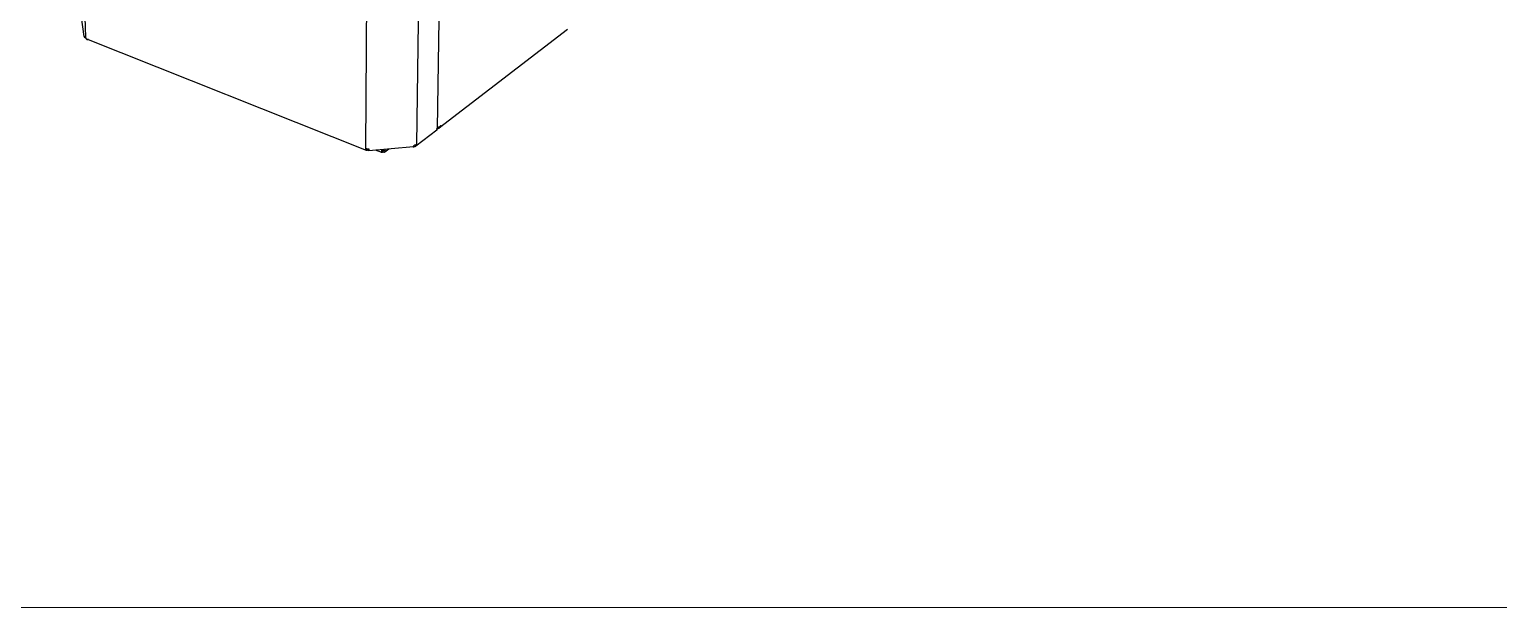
# Model space of a CAD drawing. Header units: millimetres. Extents: x -582 to 3448, y -204 to 2611.
# Drawn here: x 322 to 1445, y -204 to 238 of the extents above; entities that cross this region are included whole.
import ezdxf

# ---------------------------------------------------------------- set-up
doc = ezdxf.new("R2010")
doc.units = ezdxf.units.MM
doc.header["$MEASUREMENT"] = 0
for name, color, linetype, true_color in [('Domyslna', 7, 'Continuous', 0x000000), ('Domyślny', 7, 'Continuous', 0x000000), ('Utwórz2D linie widoczne', 7, 'Continuous', 0x000000)]:
    doc.layers.add(name, color=color, linetype=linetype, true_color=true_color)

msp = doc.modelspace()

# ---------------------------------------------------------------- linework, layer by layer
at = {"layer": 'Domyslna'}
for p, q in [((346.2, 768.2), (364.9, 231.5)), ((579.2, 146.5), (582.5, 712.9)), ((625.2, 715), (617.9, 149.7))]:
    msp.add_line(p, q, dxfattribs=at)
at = {"layer": 'Domyślny', "color": 18, "lineweight": 15, "true_color": 0x000000}
msp.add_line((3444.3, -204.3), (-582.1, -204.3), dxfattribs=at)
at = {"layer": 'Utwórz2D linie widoczne'}
for p, q in [((642.5, 723.7), (633.7, 161.9)), ((363.9, 232.2), (361.4, 248.6)), ((733.2, 237.5), (635.4, 162.3)), ((363.9, 232.3), (363.9, 232.4)), ((363.9, 232.4), (363.9, 232.4)), ((363.9, 232.4), (363.9, 232.4)), ((363.9, 232.4), (364, 232.3)), ((363.9, 232.2), (363.9, 232.3)), ((364, 232.1), (363.9, 232.2)), ((364, 232.3), (364, 232.3)), ((364, 232.3), (364, 232.2)), ((364, 232.2), (364, 232.2)), ((364, 232.2), (364, 232.2)), ((364, 232.2), (364.1, 232.1)), ((364, 232), (364, 232.1)), ((364, 232.1), (364, 232.1)), ((364, 231.9), (364, 232)), ((364.1, 231.8), (364, 231.9)), ((364, 231.9), (364, 231.9)), ((364.1, 232.1), (364.1, 232.1)), ((364.1, 232.1), (364.1, 232)), ((364.1, 232), (364.1, 232)), ((364.1, 232), (364.2, 232)), ((364.1, 231.7), (364.1, 231.8)), ((364.1, 231.6), (364.1, 231.7)), ((364.2, 231.5), (364.1, 231.6)), ((364.1, 231.6), (364.1, 231.6)), ((364.2, 232), (364.2, 231.9)), ((364.2, 231.9), (364.2, 231.9)), ((364.2, 231.9), (364.3, 231.9)), ((364.2, 231.4), (364.2, 231.5)), ((364.2, 231.5), (364.2, 231.5)), ((364.3, 231.3), (364.2, 231.4)), ((364.3, 231.9), (364.3, 231.8)), ((364.3, 231.8), (364.3, 231.8)), ((364.3, 231.8), (364.4, 231.8)), ((364.4, 231.2), (364.3, 231.3)), ((364.3, 231.3), (364.3, 231.3)), ((364.4, 231.8), (364.4, 231.7)), ((364.4, 231.7), (364.4, 231.7)), ((364.4, 231.7), (364.5, 231.7)), ((364.5, 231.1), (364.4, 231.2)), ((364.4, 231.2), (364.4, 231.2)), ((364.5, 231.7), (364.5, 231.7)), ((364.5, 231.7), (364.5, 231.6)), ((364.5, 231.6), (364.6, 231.6)), ((364.6, 231), (364.5, 231.1)), ((364.5, 231.1), (364.5, 231.1)), ((364.6, 231.6), (364.6, 231.6)), ((364.6, 231.6), (364.7, 231.6)), ((364.7, 230.9), (364.6, 231)), ((364.6, 231), (364.6, 231)), ((364.7, 231.6), (364.7, 231.5)), ((364.7, 231.5), (364.8, 231.5)), ((364.8, 230.8), (364.7, 230.9)), ((364.7, 230.9), (364.7, 230.9)), ((364.8, 231.5), (364.8, 231.5)), ((364.8, 231.5), (364.8, 231.5)), ((364.8, 231.5), (364.9, 231.5)), ((364.9, 230.8), (364.8, 230.8)), ((364.9, 231.5), (364.9, 231.4)), ((364.9, 231.4), (364.9, 231.4)), ((364.9, 231.4), (364.9, 231.3)), ((364.9, 231.3), (364.9, 231.3)), ((364.9, 231.3), (364.9, 231.2)), ((364.9, 231.2), (364.9, 231.1)), ((364.9, 231.1), (364.9, 231.1)), ((364.9, 231.1), (364.9, 231)), ((364.9, 231), (365, 231)), ((364.9, 230.7), (364.9, 230.8)), ((365, 230.7), (364.9, 230.7)), ((365, 231), (365, 230.9)), ((365, 230.9), (365, 230.9)), ((365, 230.9), (365, 230.8)), ((365, 230.8), (365, 230.8)), ((365, 230.8), (365.1, 230.7)), ((365.1, 230.6), (365, 230.7)), ((365, 230.7), (365, 230.7)), ((365.1, 230.7), (365.1, 230.7)), ((365.1, 230.7), (365.1, 230.6)), ((365.1, 230.6), (365.2, 230.6)), ((365.2, 230.6), (365.2, 230.5)), ((365.2, 230.5), (365.2, 230.5)), ((365.2, 230.5), (365.3, 230.4)), ((365.3, 230.4), (365.3, 230.4)), ((365.3, 230.4), (365.3, 230.3)), ((365.3, 230.3), (365.4, 230.3)), ((365.4, 230.3), (365.4, 230.2)), ((365.4, 230.2), (365.5, 230.2)), ((365.5, 230.2), (365.5, 230.2)), ((365.5, 230.2), (365.5, 230.1)), ((365.5, 230.1), (365.6, 230.1)), ((365.6, 230.1), (365.6, 230.1)), ((365.6, 230.1), (365.7, 230)), ((365.7, 230), (365.7, 230)), ((365.7, 230), (365.8, 230)), ((579.7, 145.1), (365.8, 230)), ((365.9, 229.9), (365.9, 229.9)), ((365.9, 229.9), (366, 229.9)), ((366, 229.9), (366, 229.9)), ((366, 229.9), (366.1, 229.9)), ((366.1, 229.9), (366.1, 229.9)), ((366.1, 229.9), (366.2, 229.9)), ((366.2, 229.9), (366.2, 229.9)), ((366.2, 229.9), (366.3, 229.9)), ((366.3, 229.9), (366.3, 229.9)), ((366.3, 229.9), (366.4, 229.9)), ((366.4, 229.9), (366.4, 229.9)), ((366.4, 229.9), (366.5, 229.9)), ((366.5, 229.9), (366.5, 229.9)), ((366.5, 229.9), (366.6, 229.9)), ((366.6, 229.9), (366.6, 230)), ((366.6, 230), (366.7, 230)), ((366.7, 230), (366.7, 230)), ((366.7, 230), (366.8, 230)), ((366.8, 230), (366.8, 230)), ((366.8, 230), (366.9, 230)), ((366.9, 230), (366.9, 230.1)), ((366.9, 230.1), (367, 230.1)), ((367, 230.1), (367, 230.1)), ((633.3, 160.6), (617.4, 148.4)), ((633.2, 161.5), (633.2, 161.5)), ((633.2, 161.5), (633.2, 161.4)), ((633.3, 161.5), (633.2, 161.5)), ((633.2, 161.5), (633.2, 161.5)), ((633.2, 161.5), (633.2, 161.5)), ((633.2, 161.5), (633.2, 161.5)), ((633.2, 161.5), (633.2, 161.5)), ((633.4, 161.4), (633.2, 161.4)), ((633.2, 161.4), (633.2, 161.4)), ((633.2, 161.4), (633.2, 161.4)), ((633.2, 161.4), (633.2, 161.4)), ((633.2, 161.4), (633.3, 161.3)), ((633.4, 161.6), (633.3, 161.5)), ((633.3, 161.5), (633.3, 161.5)), ((633.3, 161.5), (633.3, 161.5)), ((633.3, 161.5), (633.3, 161.5)), ((633.3, 161.5), (633.3, 161.5)), ((633.3, 161.3), (633.3, 161.3)), ((633.3, 161.3), (633.3, 161.3)), ((633.3, 161.3), (633.3, 161.3)), ((633.3, 161.3), (633.3, 161.2)), ((633.3, 161.2), (633.3, 161.2)), ((633.3, 161.2), (633.3, 161.2)), ((633.3, 161.2), (633.3, 161.2)), ((633.3, 161.2), (633.3, 161.1)), ((633.3, 161.1), (633.3, 161.1)), ((633.3, 161.1), (633.4, 161.1)), ((633.4, 160.9), (633.3, 160.8)), ((633.3, 160.8), (633.3, 160.8)), ((633.3, 160.8), (633.3, 160.8)), ((633.3, 160.8), (633.3, 160.7)), ((633.3, 160.7), (633.3, 160.7)), ((633.3, 160.7), (633.3, 160.7)), ((633.3, 160.7), (633.3, 160.7)), ((633.3, 160.7), (633.3, 160.6)), ((633.5, 161.6), (633.4, 161.6)), ((633.4, 161.6), (633.4, 161.6)), ((633.4, 161.6), (633.4, 161.6)), ((633.4, 161.6), (633.4, 161.6)), ((633.4, 161.6), (633.4, 161.6)), ((633.5, 161.4), (633.4, 161.4)), ((633.4, 161.1), (633.4, 161.1)), ((633.4, 161.1), (633.4, 161)), ((633.4, 161), (633.4, 161)), ((633.4, 161), (633.4, 161)), ((633.4, 161), (633.4, 160.9)), ((633.4, 160.9), (633.4, 160.9)), ((633.4, 160.9), (633.4, 160.9)), ((633.4, 160.9), (633.4, 160.9)), ((633.6, 161.7), (633.5, 161.7)), ((633.5, 161.7), (633.5, 161.7)), ((633.5, 161.7), (633.5, 161.7)), ((633.5, 161.7), (633.5, 161.6)), ((633.5, 161.6), (633.5, 161.6)), ((633.5, 161.6), (633.5, 161.6)), ((633.5, 161.6), (633.5, 161.6)), ((633.7, 161.4), (633.5, 161.4)), ((633.7, 161.9), (633.6, 161.9)), ((633.6, 161.9), (633.6, 161.8)), ((633.6, 161.8), (633.6, 161.8)), ((633.6, 161.8), (633.6, 161.8)), ((633.6, 161.8), (633.6, 161.8)), ((633.6, 161.8), (633.6, 161.8)), ((633.6, 161.8), (633.6, 161.7)), ((633.6, 161.7), (633.6, 161.7)), ((633.6, 161.7), (633.6, 161.7)), ((633.7, 162.8), (633.8, 162.8)), ((633.7, 161.9), (633.7, 161.9)), ((633.7, 161.9), (633.7, 161.9)), ((633.7, 161.9), (633.7, 161.9)), ((633.8, 161.5), (633.7, 161.4)), ((633.8, 162.8), (634, 162.8)), ((633.9, 161.5), (633.8, 161.5)), ((634.1, 161.5), (633.9, 161.5)), ((634, 162.8), (634.2, 162.8)), ((634.2, 161.6), (634.1, 161.5)), ((634.2, 162.8), (634.3, 162.9)), ((634.3, 161.6), (634.2, 161.6)), ((634.3, 162.9), (634.5, 162.9)), ((634.5, 161.7), (634.3, 161.6)), ((634.5, 162.9), (634.6, 162.9)), ((634.6, 161.7), (634.5, 161.7)), ((634.6, 162.9), (634.8, 163)), ((634.7, 161.8), (634.6, 161.7)), ((634.8, 161.9), (634.7, 161.8)), ((634.8, 163), (634.9, 163.1)), ((634.9, 161.9), (634.8, 161.9)), ((634.9, 163.1), (635.1, 163.1)), ((635.1, 162), (634.9, 161.9)), ((635.1, 163.1), (635.2, 163.2)), ((635.2, 162.1), (635.1, 162)), ((635.2, 163.2), (635.4, 163.2)), ((635.3, 162.2), (635.2, 162.1)), ((635.4, 162.3), (635.3, 162.2)), ((635.4, 163.2), (635.5, 163.3)), ((635.5, 162.3), (635.4, 162.3)), ((635.5, 163.3), (635.7, 163.4)), ((635.6, 162.4), (635.5, 162.3)), ((635.7, 162.5), (635.6, 162.4)), ((635.7, 163.4), (635.8, 163.5)), ((635.8, 162.6), (635.7, 162.5)), ((635.8, 163.5), (636, 163.6)), ((635.9, 162.7), (635.8, 162.6)), ((636, 162.9), (635.9, 162.7)), ((636, 163.6), (636.1, 163.7)), ((636.1, 163), (636, 162.9)), ((636.1, 163.7), (636.2, 163.8)), ((636.2, 163.1), (636.1, 163)), ((636.2, 163.8), (636.3, 163.9)), ((636.3, 163.3), (636.2, 163.2)), ((636.2, 163.2), (636.2, 163.1)), ((636.3, 163.9), (636.5, 164)), ((636.4, 163.4), (636.3, 163.3)), ((636.5, 163.7), (636.4, 163.6)), ((636.4, 163.6), (636.4, 163.4)), ((636.5, 164), (636.6, 164.1)), ((636.6, 163.8), (636.5, 163.7)), ((636.6, 164.1), (636.7, 164.2)), ((636.7, 164.1), (636.6, 163.9)), ((636.6, 163.9), (636.6, 163.8)), ((636.7, 164.2), (636.7, 164.1)), ((579.2, 146.4), (579.2, 146.5)), ((579.2, 146.5), (579.4, 146.5)), ((579.2, 146.3), (579.2, 146.4)), ((579.2, 146.2), (579.2, 146.3)), ((579.2, 146.1), (579.2, 146.2)), ((579.2, 146), (579.2, 146.1)), ((579.2, 146.1), (579.2, 146.1)), ((579.2, 146), (579.2, 146)), ((579.4, 146.5), (579.5, 146.4)), ((579.5, 146.4), (579.7, 146.4)), ((579.7, 146.4), (579.9, 146.3)), ((579.9, 146.3), (580, 146.3)), ((580, 146.3), (580.2, 146.3)), ((580.2, 146.3), (580.4, 146.2)), ((580.4, 146.2), (580.6, 146.2)), ((580.6, 146.2), (580.7, 146.2)), ((580.7, 146.2), (580.7, 145.4)), ((580.7, 146.2), (580.9, 146.2)), ((580.7, 145.4), (581, 146.2)), ((580.9, 146.2), (581.1, 146.2)), ((581.1, 146.2), (581.3, 146.2)), ((581.2, 145.3), (581.2, 146.2)), ((581.3, 146.2), (581.4, 146.2)), ((615.5, 147.7), (581.4, 144.8)), ((581.4, 146.2), (581.4, 145.9)), ((596.8, 146.1), (593.5, 143.6)), ((615.1, 148.1), (615.1, 148.1)), ((615.1, 148.1), (615.2, 148.1)), ((615.2, 148.1), (615.2, 148.1)), ((615.2, 148.1), (615.2, 148)), ((615.2, 148), (615.2, 148)), ((615.2, 148), (615.2, 148)), ((615.2, 148), (615.2, 148)), ((615.2, 148), (615.2, 147.9)), ((615.2, 147.9), (615.2, 147.9)), ((615.2, 147.9), (615.3, 147.9)), ((615.3, 147.9), (615.3, 147.9)), ((615.3, 147.9), (615.3, 147.9)), ((615.3, 147.9), (615.3, 147.8)), ((615.3, 147.8), (615.3, 147.8)), ((615.3, 147.8), (615.3, 147.8)), ((615.3, 147.8), (615.4, 147.8)), ((615.4, 147.8), (615.4, 147.8)), ((615.4, 147.8), (615.4, 147.7)), ((615.4, 147.7), (615.4, 147.7)), ((615.4, 147.7), (615.4, 147.7)), ((615.4, 147.7), (615.5, 147.7)), ((615.5, 147.7), (615.5, 147.7)), ((615.5, 147.7), (615.5, 147.7)), ((615.5, 147.7), (615.6, 147.7)), ((615.5, 147.7), (615.5, 147.7)), ((615.6, 147.7), (615.6, 147.7)), ((615.6, 147.7), (615.6, 147.7)), ((615.6, 147.7), (615.6, 147.7)), ((615.6, 147.7), (615.6, 147.7)), ((615.6, 147.7), (615.6, 147.7)), ((615.6, 147.7), (615.6, 147.7)), ((615.6, 147.7), (615.6, 147.7)), ((615.6, 147.7), (615.6, 147.7)), ((615.6, 147.7), (615.6, 147.7)), ((615.6, 147.7), (615.6, 147.7)), ((615.6, 147.7), (615.6, 147.7)), ((615.6, 147.7), (615.6, 147.7)), ((615.6, 147.7), (615.6, 147.7)), ((615.6, 147.7), (615.6, 147.7)), ((615.6, 147.7), (615.6, 147.7)), ((615.6, 147.7), (615.6, 147.7)), ((615.6, 147.7), (615.6, 147.7)), ((615.6, 147.7), (615.6, 147.7)), ((615.6, 147.7), (615.6, 147.7)), ((615.6, 147.7), (615.6, 147.7)), ((615.6, 147.7), (615.6, 147.7)), ((615.6, 147.7), (615.6, 147.7)), ((615.6, 147.7), (615.6, 147.7)), ((615.6, 147.7), (615.6, 147.7)), ((615.6, 147.7), (615.7, 147.7)), ((615.7, 147.8), (615.7, 147.9)), ((615.7, 147.9), (615.7, 147.9)), ((615.7, 147.9), (615.8, 147.9)), ((615.7, 147.7), (615.7, 147.8)), ((615.7, 147.8), (615.7, 147.8)), ((615.7, 147.8), (615.7, 147.8)), ((615.7, 147.8), (615.7, 147.8)), ((615.7, 147.8), (615.7, 147.8)), ((615.7, 147.8), (615.7, 147.8)), ((615.7, 147.8), (615.7, 147.8)), ((615.7, 147.8), (615.7, 147.8)), ((615.7, 147.8), (615.7, 147.8)), ((615.7, 147.7), (615.7, 147.7)), ((615.7, 147.7), (615.7, 147.7)), ((615.8, 148.1), (615.8, 148.2)), ((615.8, 148.2), (615.9, 148.2)), ((615.8, 148), (615.8, 148.1)), ((615.8, 147.9), (615.8, 148)), ((615.8, 148), (615.8, 148)), ((615.8, 148), (615.8, 148)), ((615.8, 147.9), (615.8, 147.9)), ((615.8, 147.9), (615.8, 147.9)), ((615.9, 148.6), (616, 148.9)), ((615.9, 148.5), (615.9, 148.6)), ((615.9, 148.4), (615.9, 148.5)), ((615.9, 148.3), (615.9, 148.4)), ((615.9, 148.2), (615.9, 148.3)), ((615.9, 148.2), (615.9, 148.2)), ((615.9, 148.2), (615.9, 148.1)), ((615.9, 148.1), (616, 148.1)), ((616, 148.9), (616, 149.1)), ((616, 149.1), (616.1, 149.1)), ((616, 148.1), (616, 148.1)), ((616, 148.1), (616.1, 148.1)), ((616.1, 149.1), (616.2, 149.1)), ((616.1, 148.1), (616.1, 148.1)), ((616.1, 148.1), (616.2, 148.1)), ((616.2, 149.1), (616.4, 149.1)), ((616.2, 148.1), (616.2, 148.1)), ((616.2, 148.1), (616.3, 148.1)), ((616.3, 148.1), (616.3, 148.1)), ((616.3, 148.1), (616.4, 148.1)), ((616.4, 149.1), (616.5, 149.2)), ((616.4, 148.1), (616.4, 148.1)), ((616.4, 148.1), (616.5, 148.1)), ((616.5, 149.2), (616.6, 149.2)), ((616.5, 148.1), (616.5, 148.1)), ((616.5, 148.1), (616.6, 148.1)), ((616.6, 149.2), (616.7, 149.2)), ((616.6, 148.1), (616.6, 148.1)), ((616.6, 148.1), (616.7, 148.1)), ((616.7, 149.2), (616.9, 149.3)), ((616.7, 148.1), (616.7, 148.1)), ((616.7, 148.1), (616.8, 148.1)), ((616.8, 148.1), (616.8, 148.1)), ((616.8, 148.1), (616.9, 148.1)), ((616.9, 149.3), (617, 149.3)), ((616.9, 148.1), (617, 148.2)), ((616.9, 148.1), (616.9, 148.1)), ((617, 149.3), (617.1, 149.3)), ((617, 148.2), (617, 148.2)), ((617, 148.2), (617.1, 148.2)), ((617.1, 149.3), (617.2, 149.4)), ((617.1, 148.2), (617.1, 148.2)), ((617.1, 148.2), (617.2, 148.2)), ((617.2, 149.4), (617.3, 149.4)), ((617.2, 148.2), (617.2, 148.3)), ((617.2, 148.3), (617.3, 148.3)), ((617.3, 149.4), (617.5, 149.5)), ((617.3, 148.3), (617.3, 148.4)), ((617.3, 148.4), (617.4, 148.4)), ((617.3, 148.3), (617.3, 148.3)), ((617.4, 148.4), (617.5, 148.5)), ((617.4, 148.4), (617.4, 148.4)), ((617.5, 149.5), (617.6, 149.5)), ((617.5, 148.5), (617.6, 148.6)), ((617.5, 148.5), (617.5, 148.5)), ((617.5, 148.5), (617.5, 148.5)), ((617.6, 149.5), (617.7, 149.6)), ((617.6, 148.6), (617.7, 148.7)), ((617.6, 148.6), (617.6, 148.6)), ((617.6, 148.6), (617.6, 148.6)), ((617.7, 149.6), (617.8, 149.7)), ((617.7, 148.8), (617.8, 148.9)), ((617.7, 148.7), (617.7, 148.8)), ((617.7, 148.8), (617.7, 148.8)), ((617.7, 148.7), (617.7, 148.7)), ((617.8, 149.7), (617.9, 149.7)), ((617.8, 149), (617.9, 149.1)), ((617.8, 148.9), (617.8, 149)), ((617.8, 149), (617.8, 149)), ((617.8, 148.9), (617.8, 148.9)), ((617.8, 148.9), (617.8, 148.9)), ((617.9, 149.6), (617.9, 149.7)), ((617.9, 149.7), (617.9, 149.7)), ((617.9, 149.5), (617.9, 149.6)), ((617.9, 149.6), (617.9, 149.6)), ((617.9, 149.4), (617.9, 149.5)), ((617.9, 149.5), (617.9, 149.5)), ((617.9, 149.3), (617.9, 149.4)), ((617.9, 149.4), (617.9, 149.4)), ((617.9, 149.2), (617.9, 149.3)), ((617.9, 149.3), (617.9, 149.3)), ((617.9, 149.1), (617.9, 149.2)), ((617.9, 149.2), (617.9, 149.2)), ((617.9, 149.1), (617.9, 149.1)), ((579.2, 145.9), (579.2, 146)), ((579.2, 145.8), (579.2, 145.9)), ((579.2, 145.9), (579.2, 145.9)), ((579.3, 145.7), (579.2, 145.8)), ((579.2, 145.8), (579.2, 145.8)), ((579.3, 145.6), (579.3, 145.7)), ((579.3, 145.7), (579.3, 145.7)), ((579.3, 145.5), (579.3, 145.6)), ((579.3, 145.6), (579.3, 145.6)), ((579.4, 145.4), (579.3, 145.5)), ((579.3, 145.5), (579.3, 145.5)), ((579.3, 145.5), (579.3, 145.5)), ((579.4, 145.3), (579.4, 145.4)), ((579.4, 145.4), (579.4, 145.4)), ((579.4, 145.4), (579.4, 145.4)), ((579.4, 145.4), (579.4, 145.4)), ((579.4, 145.4), (579.4, 145.4)), ((579.4, 145.4), (579.4, 145.4)), ((579.5, 145.3), (579.4, 145.3)), ((579.4, 145.3), (579.4, 145.3)), ((579.4, 145.3), (579.4, 145.3)), ((579.4, 145.3), (579.4, 145.3)), ((579.4, 145.3), (579.4, 145.3)), ((579.5, 145.2), (579.5, 145.3)), ((579.6, 145.2), (579.5, 145.2)), ((579.5, 145.2), (579.5, 145.2)), ((579.5, 145.2), (579.5, 145.2)), ((579.5, 145.2), (579.5, 145.2)), ((579.5, 145.2), (579.5, 145.2)), ((579.5, 145.2), (579.5, 145.2)), ((579.6, 145.1), (579.6, 145.2)), ((579.7, 145.1), (579.6, 145.1)), ((579.6, 145.1), (579.6, 145.1)), ((579.6, 145.1), (579.6, 145.1)), ((579.6, 145.1), (579.6, 145.1)), ((579.6, 145.1), (579.6, 145.1)), ((579.6, 145.1), (579.6, 145.1)), ((579.6, 145.1), (579.6, 145.1)), ((579.7, 145), (579.7, 145)), ((579.7, 145), (579.7, 145.1)), ((579.7, 145.1), (579.7, 145.1)), ((579.7, 145.1), (579.7, 145.1)), ((579.7, 145.1), (579.7, 145.1)), ((579.7, 145.1), (579.7, 145.1)), ((579.8, 145), (579.7, 145)), ((579.9, 145), (579.8, 145)), ((579.8, 145), (579.8, 145)), ((579.8, 145), (579.8, 145)), ((579.8, 145), (579.8, 145)), ((579.8, 145), (579.8, 145)), ((579.8, 145), (579.8, 145)), ((580, 145), (579.9, 145)), ((579.9, 145), (579.9, 145)), ((579.9, 145), (579.9, 145)), ((579.9, 145), (579.9, 145)), ((579.9, 145), (579.9, 145)), ((579.9, 145), (579.9, 145)), ((580.1, 145), (580, 145)), ((580, 145), (580, 145)), ((580, 145), (580, 145)), ((580, 145), (580, 145)), ((580, 145), (580, 145)), ((580, 145), (580, 145)), ((580.2, 145), (580.1, 145)), ((580.1, 145), (580.1, 145)), ((580.1, 145), (580.1, 145)), ((580.1, 145), (580.1, 145)), ((580.1, 145), (580.1, 145)), ((580.3, 145.1), (580.2, 145.1)), ((580.2, 145.1), (580.2, 145.1)), ((580.2, 145.1), (580.2, 145.1)), ((580.2, 145.1), (580.2, 145.1)), ((580.2, 145.1), (580.2, 145.1)), ((580.2, 145.1), (580.2, 145)), ((580.4, 145.1), (580.3, 145.1)), ((580.3, 145.1), (580.3, 145.1)), ((580.3, 145.1), (580.3, 145.1)), ((580.5, 145.2), (580.4, 145.2)), ((580.4, 145.2), (580.4, 145.1)), ((580.6, 145.3), (580.5, 145.2)), ((580.5, 145.2), (580.5, 145.2)), ((580.5, 145.2), (580.5, 145.2)), ((580.7, 145.4), (580.6, 145.3)), ((580.6, 145.3), (580.6, 145.3)), ((580.6, 145.3), (580.6, 145.3)), ((581.2, 145.2), (581.2, 145.3)), ((581.2, 145.1), (581.2, 145.2)), ((581.3, 145), (581.2, 145.1)), ((581.3, 144.9), (581.3, 145)), ((581.3, 145), (581.3, 145)), ((581.3, 144.8), (581.3, 144.9)), ((581.3, 144.9), (581.3, 144.9)), ((581.3, 144.9), (581.3, 144.9)), ((581.3, 144.9), (581.3, 144.9)), ((581.3, 144.9), (581.3, 144.9)), ((581.3, 144.9), (581.3, 144.9)), ((581.3, 144.9), (581.3, 144.9)), ((581.3, 144.9), (581.3, 144.9)), ((581.3, 144.9), (581.3, 144.9)), ((581.3, 144.9), (581.3, 144.9)), ((581.3, 144.9), (581.3, 144.9)), ((581.3, 144.9), (581.3, 144.9)), ((581.3, 144.9), (581.3, 144.9)), ((581.4, 144.8), (581.3, 144.8)), ((581.3, 144.8), (581.3, 144.8)), ((581.3, 144.8), (581.3, 144.8)), ((581.3, 144.8), (581.3, 144.8)), ((581.3, 144.8), (581.3, 144.8)), ((581.3, 144.8), (581.3, 144.8)), ((581.3, 144.8), (581.3, 144.8)), ((581.3, 144.8), (581.3, 144.8)), ((581.4, 145.9), (581.5, 145.7)), ((581.5, 145.2), (581.4, 145.2)), ((581.4, 145.2), (581.4, 145.1)), ((581.4, 145.1), (581.4, 145)), ((581.4, 145), (581.4, 145)), ((581.4, 145), (581.4, 144.9)), ((581.4, 144.9), (581.4, 144.9)), ((581.4, 144.9), (581.4, 144.9)), ((581.4, 144.9), (581.4, 144.9)), ((581.4, 144.9), (581.4, 144.9)), ((581.4, 144.9), (581.4, 144.9)), ((581.4, 144.9), (581.4, 144.9)), ((581.4, 144.9), (581.4, 144.9)), ((581.4, 144.9), (581.4, 144.9)), ((581.4, 144.9), (581.4, 144.9)), ((581.4, 144.9), (581.4, 144.9)), ((581.4, 144.9), (581.4, 144.9)), ((581.4, 144.9), (581.4, 144.8)), ((581.4, 144.8), (581.4, 144.8)), ((581.4, 144.8), (581.4, 144.8)), ((581.4, 144.8), (581.4, 144.8)), ((581.4, 144.8), (581.4, 144.8)), ((581.4, 144.8), (581.4, 144.8)), ((581.4, 144.8), (581.4, 144.8)), ((581.4, 144.8), (581.4, 144.8)), ((581.4, 144.8), (581.4, 144.8)), ((581.4, 144.8), (581.4, 144.8)), ((581.4, 144.8), (581.4, 144.8)), ((581.4, 144.8), (581.4, 144.8)), ((581.4, 144.8), (581.4, 144.8)), ((581.4, 144.8), (581.4, 144.8)), ((581.4, 144.8), (581.4, 144.8)), ((581.4, 144.8), (581.4, 144.8)), ((581.4, 144.8), (581.4, 144.8)), ((581.4, 144.8), (581.4, 144.8)), ((581.4, 144.8), (581.4, 144.8)), ((581.4, 144.8), (581.4, 144.8)), ((581.4, 144.8), (581.4, 144.8)), ((581.4, 144.8), (581.4, 144.8)), ((581.4, 144.8), (581.4, 144.8)), ((581.4, 144.8), (581.4, 144.8)), ((581.4, 144.8), (581.4, 144.8)), ((581.4, 144.8), (581.4, 144.8)), ((581.4, 144.8), (581.4, 144.8)), ((581.4, 144.8), (581.4, 144.8)), ((581.4, 144.8), (581.4, 144.8)), ((581.4, 144.8), (581.4, 144.8)), ((581.4, 144.8), (581.4, 144.8)), ((581.4, 144.8), (581.4, 144.8)), ((581.4, 144.8), (581.4, 144.8)), ((581.4, 144.8), (581.4, 144.8)), ((581.4, 144.8), (581.4, 144.8)), ((581.4, 144.8), (581.4, 144.8)), ((581.4, 144.8), (581.4, 144.8)), ((581.4, 144.8), (581.4, 144.8)), ((581.4, 144.8), (581.4, 144.8)), ((581.4, 144.8), (581.4, 144.8)), ((581.4, 144.8), (581.4, 144.8)), ((581.4, 144.8), (581.4, 144.8)), ((581.4, 144.8), (581.4, 144.8)), ((581.4, 144.8), (581.4, 144.8)), ((581.4, 144.8), (581.4, 144.8)), ((581.4, 144.8), (581.4, 144.8)), ((581.4, 144.8), (581.4, 144.8)), ((581.4, 144.8), (581.4, 144.8)), ((581.4, 144.8), (581.4, 144.8)), ((581.4, 144.8), (581.4, 144.8)), ((581.4, 144.8), (581.4, 144.8)), ((581.4, 144.8), (581.4, 144.8)), ((581.4, 144.8), (581.4, 144.8)), ((581.4, 144.8), (581.4, 144.8)), ((581.4, 144.8), (581.4, 144.8)), ((581.4, 144.8), (581.4, 144.8)), ((581.4, 144.8), (581.4, 144.8)), ((581.4, 144.8), (581.4, 144.8)), ((581.4, 144.8), (581.4, 144.8)), ((581.4, 144.8), (581.4, 144.8)), ((581.4, 144.8), (581.4, 144.8)), ((581.4, 144.8), (581.4, 144.8)), ((581.4, 144.8), (581.4, 144.8)), ((581.4, 144.8), (581.4, 144.8)), ((581.4, 144.8), (581.4, 144.8)), ((581.4, 144.8), (581.4, 144.8)), ((581.4, 144.8), (581.4, 144.8)), ((581.4, 144.8), (581.4, 144.8)), ((581.4, 144.8), (581.4, 144.8)), ((581.4, 144.8), (581.4, 144.8)), ((581.4, 144.8), (581.4, 144.8)), ((581.4, 144.8), (581.4, 144.8)), ((581.4, 144.8), (581.4, 144.8)), ((581.4, 144.8), (581.4, 144.8)), ((581.4, 144.8), (581.4, 144.8)), ((581.4, 144.8), (581.4, 144.8)), ((581.5, 145.7), (581.5, 145.5)), ((581.5, 145.5), (581.5, 145.3)), ((581.5, 145.3), (581.5, 145.2)), ((591.3, 143.4), (586.5, 145.2)), ((591.2, 144), (591.3, 144.1)), ((591.2, 143.9), (591.2, 144)), ((591.2, 143.8), (591.2, 143.9)), ((591.2, 143.9), (591.2, 143.9)), ((591.2, 143.7), (591.2, 143.8)), ((591.2, 143.8), (591.2, 143.8)), ((591.2, 143.6), (591.2, 143.7)), ((591.2, 143.7), (591.2, 143.7)), ((591.2, 143.7), (591.2, 143.7)), ((591.2, 143.5), (591.2, 143.6)), ((591.2, 143.6), (591.2, 143.6)), ((591.2, 143.6), (591.2, 143.6)), ((591.2, 143.6), (591.2, 143.6)), ((591.2, 143.6), (591.2, 143.6)), ((591.2, 143.4), (591.2, 143.5)), ((591.2, 143.5), (591.2, 143.5)), ((591.2, 143.5), (591.2, 143.5)), ((591.2, 143.5), (591.2, 143.5)), ((591.2, 143.5), (591.2, 143.5)), ((591.2, 143.5), (591.2, 143.5)), ((591.2, 143.5), (591.2, 143.5)), ((591.2, 143.5), (591.2, 143.5)), ((591.3, 143.4), (591.2, 143.4)), ((591.2, 143.4), (591.2, 143.4)), ((591.2, 143.4), (591.2, 143.4)), ((591.2, 143.4), (591.2, 143.4)), ((591.2, 143.4), (591.2, 143.4)), ((591.2, 143.4), (591.2, 143.4)), ((591.2, 143.4), (591.2, 143.4)), ((591.2, 143.4), (591.2, 143.4)), ((591.2, 143.4), (591.2, 143.4)), ((591.2, 143.4), (591.2, 143.4)), ((591.2, 143.4), (591.2, 143.4)), ((591.2, 143.4), (591.2, 143.4)), ((591.2, 143.4), (591.2, 143.4)), ((591.2, 143.4), (591.2, 143.4)), ((591.2, 143.4), (591.2, 143.4)), ((591.2, 143.4), (591.2, 143.4)), ((591.2, 143.4), (591.2, 143.4)), ((591.2, 143.4), (591.2, 143.4)), ((591.2, 143.4), (591.2, 143.4)), ((591.2, 143.4), (591.2, 143.4)), ((591.2, 143.4), (591.2, 143.4)), ((591.2, 143.4), (591.2, 143.4)), ((591.2, 143.4), (591.2, 143.4)), ((591.2, 143.4), (591.2, 143.4)), ((591.2, 143.4), (591.2, 143.4)), ((591.2, 143.4), (591.2, 143.4)), ((591.2, 143.4), (591.2, 143.4)), ((591.2, 143.4), (591.2, 143.4)), ((591.3, 144.2), (591.4, 144.3)), ((591.3, 144.1), (591.3, 144.2)), ((591.3, 144.2), (591.3, 144.2)), ((591.4, 143.4), (591.3, 143.4)), ((591.3, 143.4), (591.3, 143.4)), ((591.3, 143.4), (591.3, 143.4)), ((591.3, 143.4), (591.3, 143.3)), ((591.3, 143.3), (591.3, 143.3)), ((591.3, 143.3), (591.3, 143.3)), ((591.3, 143.3), (591.3, 143.3)), ((591.3, 143.3), (591.3, 143.3)), ((591.3, 143.3), (591.3, 143.3)), ((591.3, 143.3), (591.3, 143.3)), ((591.3, 143.3), (591.3, 143.4)), ((591.3, 143.4), (591.3, 143.4)), ((591.3, 143.4), (591.3, 143.4)), ((591.3, 143.3), (591.3, 143.3)), ((591.3, 143.3), (591.3, 143.3)), ((591.3, 143.3), (591.3, 143.3)), ((591.3, 143.3), (591.3, 143.3)), ((591.3, 143.3), (591.3, 143.3)), ((591.3, 143.3), (591.3, 143.3)), ((591.3, 143.3), (591.3, 143.3)), ((591.3, 143.3), (591.3, 143.3)), ((591.3, 143.3), (591.3, 143.3)), ((591.3, 143.3), (591.3, 143.3)), ((591.3, 143.3), (591.3, 143.3)), ((591.3, 143.3), (591.3, 143.3)), ((591.3, 143.3), (591.3, 143.3)), ((591.3, 143.3), (591.3, 143.3)), ((591.3, 143.3), (591.3, 143.3)), ((591.3, 143.3), (591.3, 143.3)), ((591.3, 143.3), (591.3, 143.3)), ((591.3, 143.3), (591.3, 143.3)), ((591.3, 143.3), (591.3, 143.3)), ((591.3, 143.3), (591.3, 143.3)), ((591.3, 143.3), (591.3, 143.3)), ((591.3, 143.3), (591.3, 143.3)), ((591.3, 143.3), (591.3, 143.3)), ((591.3, 143.3), (591.3, 143.3)), ((591.3, 143.3), (591.3, 143.3)), ((591.3, 143.3), (591.3, 143.3)), ((591.3, 143.3), (591.3, 143.3)), ((591.3, 143.3), (591.3, 143.3)), ((591.3, 143.3), (591.3, 143.3)), ((591.3, 143.3), (591.3, 143.3)), ((591.3, 143.3), (591.3, 143.3)), ((591.3, 143.3), (591.3, 143.3)), ((591.3, 143.3), (591.3, 143.3)), ((591.3, 143.3), (591.3, 143.3)), ((591.4, 144.5), (591.4, 145.7)), ((591.4, 144.5), (592.3, 145.2)), ((591.4, 144.3), (591.4, 144.5)), ((591.5, 143.4), (591.4, 143.4)), ((591.4, 143.4), (591.4, 143.4)), ((591.4, 143.4), (591.4, 143.4)), ((591.4, 143.4), (591.4, 143.4)), ((591.4, 143.4), (591.4, 143.4)), ((591.4, 143.4), (591.4, 143.4)), ((591.4, 143.4), (591.4, 143.4)), ((591.4, 143.4), (591.4, 143.4)), ((591.4, 143.4), (591.4, 143.4)), ((591.4, 143.4), (591.4, 143.4)), ((591.4, 143.4), (591.4, 143.4)), ((591.4, 143.4), (591.4, 143.4)), ((591.4, 143.4), (591.4, 143.4)), ((591.4, 143.4), (591.4, 143.4)), ((591.4, 143.4), (591.4, 143.4)), ((591.4, 143.4), (591.4, 143.4)), ((591.6, 143.6), (591.5, 143.5)), ((591.5, 143.5), (591.5, 143.5)), ((591.5, 143.5), (591.5, 143.5)), ((591.5, 143.5), (591.5, 143.5)), ((591.5, 143.5), (591.5, 143.5)), ((591.5, 143.5), (591.5, 143.4)), ((591.7, 143.8), (591.6, 143.7)), ((591.6, 143.7), (591.6, 143.7)), ((591.6, 143.7), (591.6, 143.6)), ((591.6, 143.6), (591.6, 143.6)), ((591.6, 143.6), (591.6, 143.6)), ((592.2, 145.1), (591.7, 144.5)), ((591.7, 144.5), (591.7, 143.8)), ((591.7, 143.8), (591.7, 143.8)), ((592, 144.8), (592.2, 143.9)), ((592.3, 145.2), (592.2, 145.1)), ((592.2, 143.9), (592.2, 145.1)), ((592.3, 143.8), (592.2, 143.9)), ((592.3, 145.2), (592.3, 145.7)), ((592.3, 145.1), (592.3, 145.1)), ((592.3, 145.1), (592.3, 145.1)), ((592.3, 145.1), (592.3, 145)), ((592.3, 145), (592.4, 145)), ((592.4, 143.8), (592.3, 143.8)), ((592.4, 145.2), (592.4, 145.7)), ((592.4, 145.1), (592.4, 145.2)), ((592.4, 145.2), (592.4, 145.2)), ((592.4, 145.2), (592.4, 145.2)), ((592.4, 145.2), (593.7, 144.7)), ((592.5, 145.1), (592.4, 145.1)), ((592.4, 145), (592.4, 145)), ((592.4, 145), (592.4, 145)), ((592.4, 145), (592.4, 145)), ((592.4, 145), (592.4, 145)), ((592.4, 145), (592.4, 144.9)), ((592.4, 144.9), (592.5, 144.9)), ((592.5, 143.7), (592.4, 143.8)), ((592.5, 145), (592.5, 145.1)), ((592.5, 145.1), (592.5, 145.1)), ((592.5, 145.1), (592.5, 145.1)), ((592.6, 145), (592.5, 145)), ((592.5, 145), (592.5, 145)), ((592.5, 145), (592.5, 145)), ((592.5, 144.9), (592.5, 144.9)), ((592.5, 144.9), (592.5, 144.9)), ((592.5, 144.9), (592.5, 144.9)), ((592.5, 144.9), (592.5, 144.9)), ((592.5, 144.9), (592.5, 144.9)), ((592.5, 144.9), (592.5, 144.9)), ((592.5, 144.9), (592.5, 144.9)), ((592.5, 144.9), (592.5, 144.9)), ((592.5, 144.9), (592.5, 144.9)), ((592.5, 144.9), (592.5, 144.9)), ((592.5, 144.9), (592.5, 144.9)), ((592.5, 144.9), (592.5, 144.9)), ((592.5, 144.9), (592.5, 144.9)), ((592.5, 144.9), (592.5, 144.9)), ((592.5, 144.9), (592.5, 144.9)), ((592.5, 144.9), (592.5, 144.9)), ((592.5, 144.9), (592.5, 144.9)), ((592.5, 144.9), (592.5, 144.9)), ((592.5, 144.9), (592.5, 144.9)), ((592.5, 144.9), (592.5, 144.9)), ((592.5, 144.9), (592.5, 144.9)), ((592.5, 144.9), (592.5, 144.9)), ((592.5, 144.9), (592.5, 144.9)), ((592.5, 144.9), (592.5, 144.9)), ((592.5, 144.9), (592.5, 144.9)), ((592.5, 144.9), (592.5, 144.9)), ((592.5, 144.9), (592.5, 144.9)), ((592.5, 144.9), (592.5, 144.9)), ((592.5, 144.9), (592.5, 144.9)), ((592.5, 144.9), (592.5, 144.9)), ((592.5, 144.9), (592.5, 144.9)), ((592.5, 144.9), (592.5, 144.9)), ((592.5, 144.9), (592.6, 144.9)), ((592.6, 143.7), (592.5, 143.7)), ((592.5, 143.7), (592.5, 143.7)), ((592.5, 143.7), (592.5, 143.7)), ((592.6, 144.9), (592.6, 145)), ((592.6, 145), (592.6, 145)), ((592.6, 145), (592.6, 145)), ((592.6, 145), (592.6, 145)), ((592.6, 145), (592.6, 145)), ((592.6, 144.9), (592.6, 144.9)), ((592.6, 144.9), (592.6, 144.9)), ((592.6, 144.9), (592.6, 144.9)), ((592.6, 144.9), (592.6, 144.9)), ((592.6, 144.9), (592.6, 144.9)), ((592.6, 144.9), (592.6, 144.9)), ((592.6, 144.9), (592.6, 144.9)), ((592.6, 144.9), (592.6, 144.9)), ((592.6, 144.9), (592.6, 144.9)), ((592.6, 144.9), (592.6, 144.9)), ((592.6, 144.9), (592.6, 144.9)), ((592.6, 144.9), (592.6, 144.9)), ((592.6, 144.9), (592.6, 144.9)), ((592.6, 144.9), (592.6, 144.9)), ((592.6, 144.9), (592.6, 144.9)), ((592.6, 144.9), (592.6, 144.9)), ((592.6, 144.9), (592.6, 144.9)), ((592.6, 144.9), (592.6, 144.9)), ((592.6, 144.9), (592.6, 144.9)), ((592.6, 144.9), (592.6, 144.9)), ((592.6, 144.9), (592.6, 144.9)), ((592.6, 144.9), (592.6, 144.9)), ((592.6, 144.9), (592.6, 144.9)), ((592.6, 144.9), (592.6, 144.9)), ((592.6, 144.9), (592.6, 144.9)), ((592.6, 144.9), (592.6, 144.9)), ((592.6, 144.9), (592.6, 144.9)), ((592.6, 144.9), (592.6, 144.9)), ((592.6, 144.9), (592.6, 144.9)), ((592.6, 144.9), (592.6, 144.9)), ((592.6, 144.9), (592.6, 144.9)), ((592.6, 144.9), (592.6, 144.9)), ((592.6, 144.9), (592.6, 144.9)), ((592.6, 144.9), (592.6, 144.9)), ((592.6, 144.9), (592.6, 144.9)), ((592.6, 144.9), (592.6, 144.9)), ((592.6, 144.9), (592.6, 144.9)), ((592.6, 144.9), (592.6, 144.9)), ((592.6, 144.9), (592.6, 144.9)), ((592.6, 144.9), (592.6, 144.9)), ((592.6, 144.9), (592.6, 144.9)), ((592.6, 144.9), (592.6, 144.9)), ((592.6, 144.9), (592.6, 144.9)), ((592.6, 144.9), (592.6, 144.9)), ((592.6, 144.9), (592.6, 144.9)), ((592.6, 144.9), (592.6, 144.9)), ((592.6, 144.9), (592.6, 144.9)), ((592.6, 144.9), (592.6, 144.9)), ((592.6, 144.9), (592.6, 144.9)), ((592.6, 144.9), (592.6, 144.9)), ((592.6, 144.9), (592.6, 144.9)), ((592.6, 144.9), (592.6, 144.9)), ((592.6, 144.9), (592.6, 144.9)), ((592.6, 144.9), (592.6, 144.9)), ((592.6, 144.9), (592.6, 144.9)), ((592.6, 144.9), (592.6, 144.9)), ((592.6, 144.9), (592.6, 144.9)), ((592.6, 144.9), (592.6, 144.9)), ((592.6, 144.9), (592.6, 144.9)), ((592.6, 144.9), (592.6, 144.9)), ((592.6, 144.9), (592.6, 144.9)), ((592.6, 144.9), (592.6, 144.9)), ((592.6, 144.9), (592.6, 144.9)), ((592.6, 144.9), (592.6, 144.9)), ((592.6, 144.9), (592.6, 144.9)), ((592.6, 144.9), (592.6, 144.9)), ((592.6, 144.9), (592.6, 144.9)), ((592.6, 144.9), (592.6, 144.9)), ((592.6, 144.9), (592.6, 144.9)), ((592.6, 144.9), (592.6, 144.9)), ((592.6, 144.9), (592.6, 144.9)), ((592.6, 144.9), (592.6, 144.9)), ((592.6, 144.9), (592.6, 144.9)), ((592.6, 144.9), (592.6, 144.9)), ((592.6, 144.9), (592.6, 144.9)), ((592.6, 144.9), (592.6, 144.9)), ((592.6, 143.6), (592.6, 143.7)), ((592.7, 143.6), (592.6, 143.6)), ((592.8, 143.6), (592.7, 143.6)), ((592.7, 143.6), (592.7, 143.6)), ((592.7, 143.6), (592.7, 143.6)), ((592.8, 143.5), (592.8, 143.6)), ((592.8, 143.6), (592.8, 143.6)), ((592.8, 143.6), (592.8, 143.6)), ((592.8, 143.6), (592.8, 143.6)), ((592.9, 143.5), (592.8, 143.5)), ((593, 143.5), (592.9, 143.5)), ((592.9, 143.5), (592.9, 143.5)), ((592.9, 143.5), (592.9, 143.5)), ((593.1, 143.5), (593, 143.5)), ((593, 143.5), (593, 143.5)), ((593, 143.5), (593, 143.5)), ((593, 143.5), (593, 143.5)), ((593, 143.5), (593, 143.5)), ((593, 143.5), (593, 143.5)), ((593.2, 143.5), (593.1, 143.5)), ((593.1, 143.5), (593.1, 143.5)), ((593.1, 143.5), (593.1, 143.5)), ((593.1, 143.5), (593.1, 143.5)), ((593.1, 143.5), (593.1, 143.5)), ((593.3, 143.5), (593.2, 143.5)), ((593.2, 143.5), (593.2, 143.5)), ((593.2, 143.5), (593.2, 143.5)), ((593.2, 143.5), (593.2, 143.5)), ((593.2, 143.5), (593.2, 143.5)), ((593.2, 143.5), (593.2, 143.5)), ((593.4, 143.5), (593.3, 143.5)), ((593.3, 143.5), (593.3, 143.5)), ((593.3, 143.5), (593.3, 143.5)), ((593.3, 143.5), (593.3, 143.5)), ((593.3, 143.5), (593.3, 143.5)), ((593.3, 143.5), (593.3, 143.5)), ((593.5, 143.6), (593.4, 143.6)), ((593.4, 143.6), (593.4, 143.6)), ((593.4, 143.6), (593.4, 143.6)), ((593.4, 143.6), (593.4, 143.6)), ((593.4, 143.6), (593.4, 143.6)), ((593.4, 143.6), (593.4, 143.6)), ((593.4, 143.6), (593.4, 143.6)), ((593.4, 143.6), (593.4, 143.5)), ((593.4, 143.5), (593.4, 143.5)), ((593.6, 143.7), (593.5, 143.7)), ((593.5, 143.7), (593.5, 143.7)), ((593.5, 143.7), (593.5, 143.6)), ((593.5, 143.6), (593.5, 143.6)), ((593.5, 143.6), (593.5, 143.6)), ((593.5, 143.6), (593.5, 143.6)), ((593.5, 143.6), (593.5, 143.6)), ((593.5, 143.6), (593.5, 143.6)), ((593.7, 143.8), (593.6, 143.8)), ((593.6, 143.8), (593.6, 143.8)), ((593.6, 143.8), (593.6, 143.8)), ((593.6, 143.8), (593.6, 143.8)), ((593.6, 143.8), (593.6, 143.7)), ((593.6, 143.7), (593.6, 143.7)), ((593.6, 143.7), (593.6, 143.7)), ((593.6, 143.7), (593.6, 143.7)), ((593.6, 143.7), (593.6, 143.7)), ((593.6, 143.7), (593.6, 143.7)), ((593.7, 145.8), (593.7, 144.7)), ((593.7, 144.7), (593.7, 144.7)), ((593.7, 144.7), (593.7, 144.7)), ((593.7, 144.7), (593.7, 144.6)), ((593.7, 144.6), (593.7, 144.6)), ((593.7, 144.6), (593.7, 144.6)), ((593.7, 144.6), (593.7, 144.6)), ((593.7, 144.6), (593.7, 144.5)), ((593.7, 144.5), (593.7, 144.5)), ((593.7, 144.5), (593.7, 144.4)), ((593.7, 144.4), (593.7, 144.3)), ((593.7, 144.3), (593.7, 144.3)), ((593.7, 144.3), (593.7, 144.2)), ((593.7, 144.2), (593.7, 144.2)), ((593.7, 144.2), (593.7, 144.2)), ((593.7, 144.2), (593.7, 144.1)), ((593.7, 144.1), (593.7, 144.1)), ((593.7, 144.1), (593.7, 144.1)), ((593.7, 144.1), (593.7, 144.1)), ((593.7, 144.1), (593.7, 144.1)), ((593.7, 144.1), (593.7, 144)), ((593.7, 144), (593.7, 144)), ((593.7, 144), (593.7, 144)), ((593.7, 144), (593.7, 144)), ((593.7, 144), (593.7, 144)), ((593.7, 144), (593.7, 143.9)), ((593.7, 143.9), (593.7, 143.9)), ((593.7, 143.9), (593.7, 143.9)), ((593.7, 143.9), (593.7, 143.9)), ((593.7, 143.9), (593.7, 143.9)), ((593.7, 143.9), (593.7, 143.9)), ((593.7, 143.9), (593.7, 143.9)), ((593.7, 143.9), (593.7, 143.8)), ((593.7, 143.8), (593.7, 143.8))]:
    msp.add_line(p, q, dxfattribs=at)

doc.saveas('drawing.dxf')
